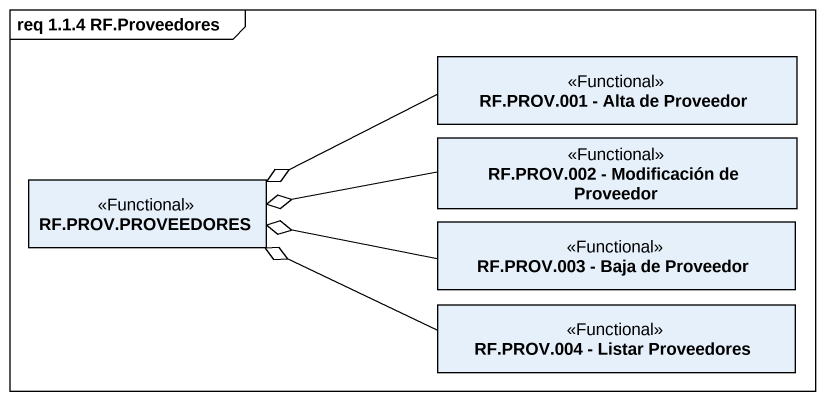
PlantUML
@startuml
mainframe req 1.1.4 RF.Proveedores
hide circle
hide empty members
class "RF.PROV.001 - Alta de Proveedor" as RF_PROV_001_Alta_de <<Functional>>
class "RF.PROV.002 - Modificación de Proveedor" as RF_PROV_002_Modificación_de <<Functional>>
class "RF.PROV.PROVEEDORES" as RF_PROV_PROVEEDORES <<Functional>>
class "RF.PROV.003 - Baja de Proveedor" as RF_PROV_003_Baja_de <<Functional>>
class "RF.PROV.004 - Listar Proveedores" as RF_PROV_004_Listar <<Functional>>
RF_PROV_001_Alta_de -left-o RF_PROV_PROVEEDORES
RF_PROV_002_Modificación_de -left-o RF_PROV_PROVEEDORES
RF_PROV_003_Baja_de -left-o RF_PROV_PROVEEDORES
RF_PROV_004_Listar -left-o RF_PROV_PROVEEDORES
@enduml
